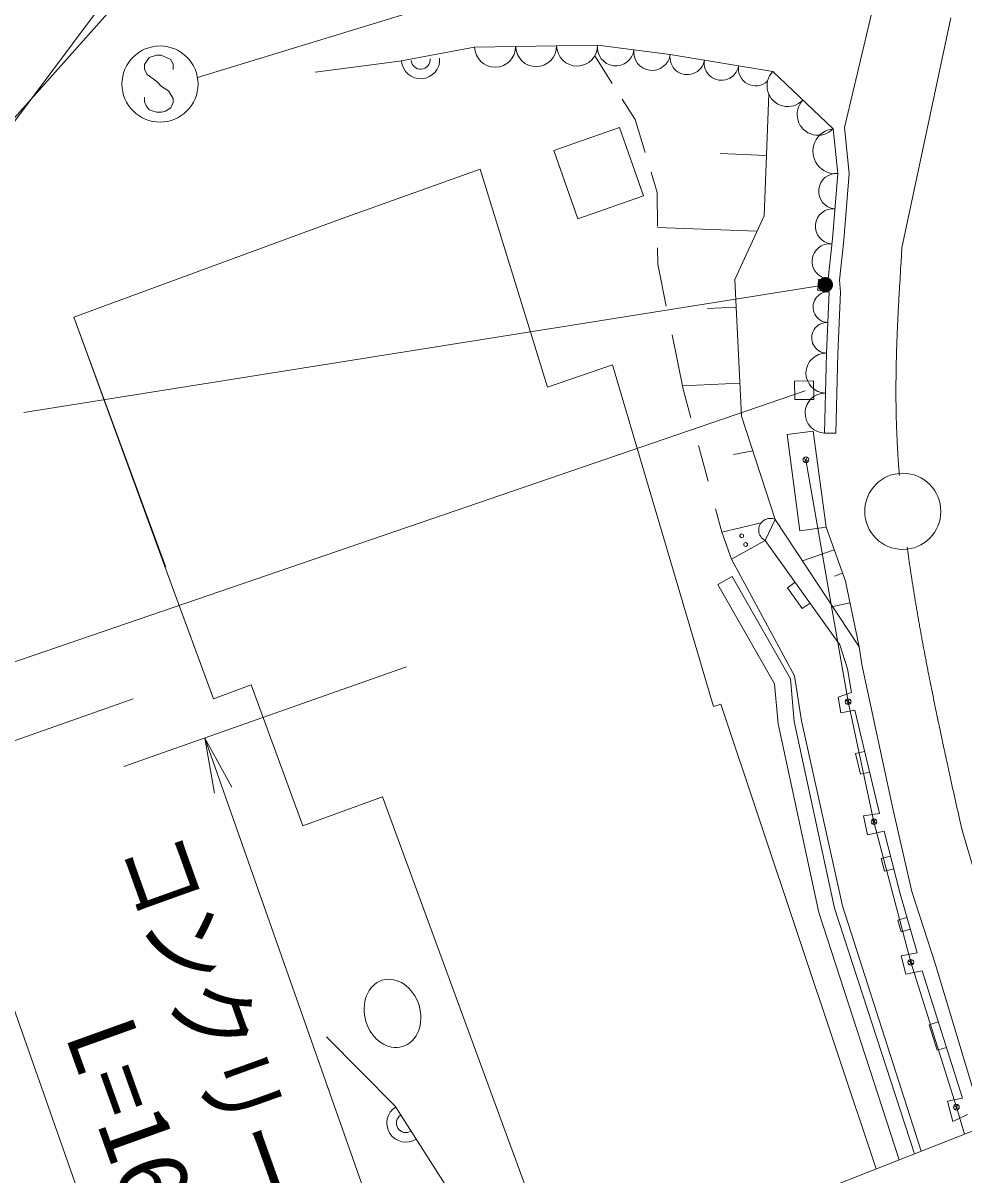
# Model space of a CAD drawing. Units: millimetres, scale not verified. Extents: x 40000 to 680000, y 20000 to 380000.
# Drawn here: x 397308 to 422020, y 237789 to 268036 of the extents above; entities that cross this region are included whole.
import ezdxf
from ezdxf.enums import TextEntityAlignment as Align

# ---------------------------------------------------------------- set-up
doc = ezdxf.new("R2010")
doc.units = ezdxf.units.MM
doc.header["$LTSCALE"] = 1000
doc.linetypes.add('CHAIN', pattern=[18.5, 12, -1.5, 3.5, -1.5])
for name, color, linetype, lineweight in [('M-BGD', 7, 'Continuous', 13), ('M-BMK', 2, 'CHAIN', 13), ('M-BMK-SRVR', 3, 'Continuous', 13), ('M-STR-STR3', 7, 'Continuous', 13), ('M-STR-STRC', 7, 'Continuous', 13)]:
    doc.layers.add(name, color=color, linetype=linetype, lineweight=lineweight)
doc.styles.add('ＭＳ ゴシック', font='')
doc.styles.get('ＭＳ ゴシック').set_extended_font_data('MS Gothic')

# ---------------------------------------------------------------- blocks, each defined once
blk = doc.blocks.new('filled_dot')
at = {"color": 0, "linetype": 'Continuous', "lineweight": -2, "const_width": 1.25}
blk.add_lwpolyline([(-0.625, 0, 1), (0.625, 0, 1)], format="xyb", close=True, dxfattribs=at)
blk = doc.blocks.new('open_arrow')
at = {"color": 0, "linetype": 'Continuous', "lineweight": -2}
blk.add_lwpolyline([(7.5, 1.25), (0, 0), (7.5, -1.25)], dxfattribs=at)

msp = doc.modelspace()

# ---------------------------------------------------------------- linework, layer by layer
at = {"layer": 'M-BGD'}
for p, q in [((419627, 268429), (419392, 267425)), ((409169, 267405), (407191, 267033)), ((409169, 267405), (412398, 267454)), ((412398, 267454), (414305, 267211)), ((419392, 267425), (418879, 265290)), ((412324, 267174), (412784, 266450)), ((414305, 267211), (416999, 266765)), ((407191, 267033), (404981, 266747)), ((416999, 266765), (418581, 265258)), ((413044, 266039), (413384, 265504)), ((416769, 262975), (416891, 266176)), ((411245, 264687), (412973, 265295)), ((413604, 263503), (412973, 265295)), ((413646, 264635), (413384, 265504)), ((419009, 264086), (418879, 265290)), ((418581, 265258), (418707, 264082)), ((411876, 262895), (411245, 264687)), ((416829, 264561), (415618, 264607)), ((405691, 262901), (409316, 264197)), ((409316, 264197), (411083, 258471)), ((413965, 263583), (413803, 264117)), ((418707, 264082), (418563, 262367)), ((418862, 262342), (419009, 264086)), ((411876, 262895), (413604, 263503)), ((413970, 262707), (413965, 263583)), ((416005, 261300), (416769, 262975)), ((413970, 262668), (416584, 262569)), ((418563, 262367), (418451, 261319)), ((418749, 261287), (418862, 262335)), ((413976, 261708), (413973, 262133)), ((414201, 260602), (413976, 261708)), ((416179, 257714), (416005, 261300)), ((418180, 261017), (418201, 261300)), ((418201, 261300), (418451, 261319)), ((418749, 261287), (418777, 260969)), ((418477, 260982), (418180, 261017)), ((418477, 260982), (418406, 259367)), ((418706, 259354), (418777, 260969)), ((416040, 260578), (415284, 260541)), ((398645, 260317), (401166, 253405)), ((414644, 258422), (414355, 259845)), ((418406, 259367), (418357, 257271)), ((418657, 257264), (418706, 259360)), ((411083, 258471), (412786, 259058)), ((412786, 259058), (415445, 250089)), ((418072, 258637), (417572, 258634)), ((417572, 258634), (417575, 258150)), ((418075, 258154), (418072, 258637)), ((414627, 258507), (416137, 258580)), ((414849, 257669), (414644, 258422)), ((417575, 258150), (418075, 258154)), ((417064, 254999), (416179, 257714)), ((418060, 257320), (417376, 257228)), ((417376, 257228), (417713, 254706)), ((418397, 254797), (418060, 257320)), ((418657, 257264), (418357, 257271)), ((415299, 256010), (415046, 256943)), ((416475, 256807), (415970, 256703)), ((417935, 256534), (417803, 256606)), ((417905, 256636), (417833, 256504)), ((417869, 256570), (418977, 250217)), ((415664, 254665), (415497, 255282)), ((417064, 254999), (416801, 254452)), ((419271, 251660), (417064, 254999)), ((415664, 254665), (416692, 254910)), ((417713, 254706), (418397, 254797)), ((418909, 253383), (418397, 254797)), ((415913, 253961), (415664, 254665)), ((415913, 253961), (416801, 254452)), ((416801, 254452), (418762, 251708)), ((417783, 253911), (418612, 254204)), ((417573, 250897), (415913, 253961)), ((415556, 253294), (415929, 253507)), ((415929, 253507), (417467, 250816)), ((418623, 253513), (418834, 253590)), ((415556, 253294), (417047, 250685)), ((417382, 253209), (417585, 253354)), ((417774, 252660), (417382, 253209)), ((419271, 251660), (418909, 253383)), ((417774, 252660), (417977, 252806)), ((418573, 252715), (419029, 252810)), ((418762, 251708), (418958, 251083)), ((419334, 251189), (419271, 251660)), ((418958, 251083), (419066, 250461)), ((420151, 247409), (419334, 251189)), ((417467, 250816), (417562, 249698)), ((417756, 249710), (417573, 250897)), ((417047, 250685), (417136, 249635)), ((418716, 250333), (419066, 250461)), ((415445, 250089), (415635, 250153)), ((415635, 250153), (419711, 237948)), ((418788, 249921), (418716, 250333)), ((419043, 250181), (418911, 250253)), ((419013, 250283), (418941, 250151)), ((418977, 250217), (419657, 247065)), ((419151, 249996), (418788, 249921)), ((419151, 249996), (419804, 247281)), ((417136, 249635), (418206, 244682)), ((417562, 249698), (418622, 244794)), ((418827, 244853), (417756, 249710)), ((419169, 248852), (419412, 248910)), ((419300, 248309), (419169, 248852)), ((419300, 248309), (419543, 248367)), ((419383, 247219), (419804, 247281)), ((419490, 246718), (419383, 247219)), ((419693, 247131), (419621, 246999)), ((420648, 245230), (420151, 247409)), ((419723, 247029), (419591, 247101)), ((419657, 247065), (420625, 243372)), ((419923, 246815), (419490, 246718)), ((419923, 246815), (420342, 245168)), ((419848, 246095), (420091, 246156)), ((419932, 245765), (419848, 246095)), ((419932, 245765), (420175, 245827)), ((420342, 245168), (420789, 243624)), ((421266, 243337), (420648, 245230)), ((418622, 244794), (420719, 238343)), ((420895, 238412), (418827, 244853)), ((418206, 244682), (420318, 238185)), ((420281, 244481), (420521, 244550)), ((420370, 244172), (420281, 244481)), ((420370, 244172), (420611, 244242)), ((420375, 243546), (420789, 243624)), ((420495, 243063), (420375, 243546)), ((420690, 243335), (420559, 243407)), ((420660, 243437), (420589, 243305)), ((420625, 243372), (421822, 239568)), ((422270, 239997), (421266, 243337)), ((420920, 243146), (420495, 243063)), ((420920, 243146), (421984, 239803)), ((421108, 241733), (421346, 241809)), ((421320, 241065), (421108, 241733)), ((407080, 239594), (405282, 241420)), ((421320, 241065), (421559, 241140)), ((410159, 234783), (407080, 239594)), ((421586, 239727), (421984, 239803)), ((421730, 239191), (421586, 239727)), ((421888, 239532), (421757, 239603)), ((421858, 239633), (421787, 239502)), ((421822, 239568), (422032, 238857)), ((422114, 239373), (421730, 239191))]:
    msp.add_line(p, q, dxfattribs=at)
for points in [[(387493, 262514), (392236, 258972), (400336, 269819), (395593, 273360)], [(405691, 262901), (398645, 260317), (401055, 253748)], [(401166, 253405), (402308, 250293), (403295, 250655), (404653, 246954), (406747, 247722), (410791, 236698), (412177, 237206), (412890, 235262)]]:
    msp.add_lwpolyline(points, dxfattribs=at)
for centre, radius in [((417869, 256570), 75), ((416182, 254570), 50), ((416286, 254344), 50), ((418977, 250217), 75), ((419657, 247065), 75), ((420625, 243372), 75), ((421822, 239568), 75)]:
    msp.add_circle(centre, radius, dxfattribs=at)
for centre, radius, start, end in [((409707, 267413), 538, 180.8687, 0.8687), ((410784, 267429), 538, 180.8687, 0.8687), ((411860, 267445), 538, 180.8687, 0.8687), ((412875, 267393), 481, 172.7566, 352.7566), ((407750, 267074), 500, 184.1816, 4.1816), ((407750, 267074), 250, 184.1816, 4.1816), ((413828, 267272), 481, 172.7566, 352.7566), ((414754, 267137), 455, 170.603, 350.603), ((415652, 266988), 455, 170.603, 350.603), ((416550, 266840), 455, 170.603, 313.1667), ((417394, 266389), 546, 136.3829, 316.3829), ((418185, 265635), 546, 136.3829, 316.3829), ((418644, 264670), 591, 96.1564, 276.1564), ((418665, 263621), 463, 84.6892, 264.6892), ((418579, 262700), 463, 84.6892, 264.6892), ((418493, 261779), 463, 84.6892, 264.6892), ((418460, 260578), 404, 87.485, 267.485), ((418424, 259771), 404, 87.485, 267.485), ((418394, 258843), 524, 88.6563, 268.6563), ((418370, 257795), 524, 88.6563, 268.6563), ((416932, 254725), 304, 64.2743, 244.2743), ((407363, 239151), 500, 122.6194, 302.6194), ((407363, 239151), 250, 122.6194, 302.6194)]:
    msp.add_arc(centre, radius, start, end, dxfattribs=at)
msp.add_ellipse((407011, 242031), major_axis=(267, -870), ratio=0.800509, dxfattribs=at)
at = {"layer": 'M-BMK'}
for p, q in [((421676, 268177), (420392, 262136)), ((423806, 240623), (421978, 246806))]:
    msp.add_line(p, q, dxfattribs=at)
for points in [[(420392, 262136), (420330, 261147), (420267, 260157), (420243, 259167), (420239, 259002), (420236, 258836), (420235, 258671), (420233, 258506), (420233, 258341), (420234, 258176), (420235, 258011), (420237, 257845), (420241, 257680), (420246, 257510), (420252, 257341), (420260, 257171), (420267, 257001), (420276, 256832), (420287, 256662), (420298, 256492), (420311, 256323), (420324, 256154)], [(420529, 254277), (420553, 254101), (420578, 253925), (420603, 253749), (420629, 253573), (420656, 253397), (420684, 253222), (420712, 253047), (420740, 252871), (420770, 252696), (420804, 252493), (420840, 252291), (420876, 252088), (420913, 251886), (420950, 251684), (420988, 251482), (421026, 251280), (421065, 251078), (421105, 250876), (421372, 249515), (421675, 248160), (421978, 246806)]]:
    msp.add_open_spline(points, degree=3, knots=[0, 0, 0, 0, 1, 1, 1, 2, 2, 2, 3, 3, 3, 4, 4, 4, 5, 5, 5, 6, 6, 6, 7, 7, 7, 7], dxfattribs=at)
at = {"layer": 'M-BMK-SRVR'}
msp.add_line((423159, 239299), (412813, 235244), dxfattribs=at)
msp.add_circle((420413, 255214), 1000, dxfattribs=at)
at = {"layer": 'M-STR-STR3'}
for p, q in [((407378, 251128), (399959, 248511)), ((400203, 250289), (392081, 247424)), ((407726, 233250), (402079, 249259)), ((401119, 230661), (394860, 248404))]:
    msp.add_line(p, q, dxfattribs=at)
at = {"layer": 'M-STR-STRC'}
for p, q in [((417731, 288688), (381200, 247755)), ((419902, 272126), (401891, 266603)), ((400621, 267131), (400498, 266947)), ((400814, 267197), (400621, 267131)), ((400935, 267194), (400814, 267197)), ((401185, 267076), (400935, 267194)), ((400498, 266947), (400500, 266815)), ((400500, 266815), (400564, 266686)), ((401248, 266944), (401185, 267076)), ((401248, 266815), (401248, 266944)), ((400564, 266686), (400819, 266504)), ((400819, 266504), (400948, 266373)), ((400948, 266373), (401127, 266257)), ((401127, 266257), (401254, 266057)), ((400500, 265967), (400498, 266088)), ((400540, 265864), (400500, 265967)), ((401248, 265946), (401188, 265814)), ((401254, 266057), (401248, 265946)), ((400624, 265754), (400540, 265864)), ((400811, 265693), (400624, 265754)), ((400945, 265693), (400811, 265693)), ((401045, 265722), (400945, 265693)), ((401188, 265814), (401045, 265722)), ((418380, 261165), (397329, 257813)), ((389103, 248525), (417851, 258382))]:
    msp.add_line(p, q, dxfattribs=at)
msp.add_circle((400905, 266434), 1000, dxfattribs=at)

# ---------------------------------------------------------------- block references
at = {"layer": 'M-STR-STR3', "xscale": 193, "yscale": 193, "rotation": 289.4}
msp.add_blockref('open_arrow', (402079, 249259), dxfattribs=at)
at = {"layer": 'M-STR-STRC', "xscale": 160, "yscale": 160, "rotation": 189}
msp.add_blockref('filled_dot', (418380, 261165), dxfattribs=at)

# ---------------------------------------------------------------- texts
at = {"layer": 'M-STR-STR3', "style": 'ＭＳ ゴシック', "width": 0.8}
msp.add_text('コンクリート', height=1833, rotation=289.767, dxfattribs=at).set_placement((399250, 246137), align=Align.BOTTOM_LEFT)
at = {"layer": 'M-STR-STR3', "style": 'ＭＳ ゴシック'}
for s, rotation, p in [('ガードケーブル', 289.499, (391920, 243959)), ('L=16.5', 289.767, (397876, 241295))]:
    msp.add_text(s, height=1833, rotation=rotation, dxfattribs=at).set_placement(p, align=Align.BOTTOM_LEFT)

doc.saveas('drawing.dxf')
